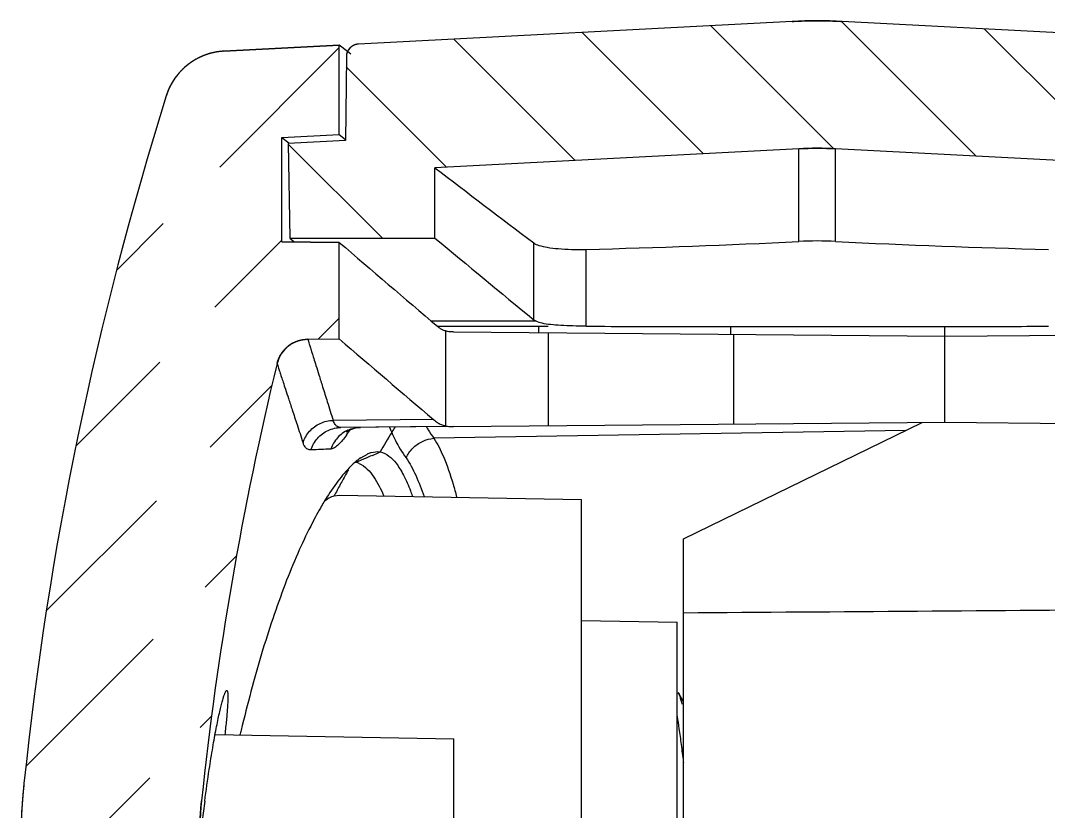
# Model space of a CAD drawing. Header units: millimetres. Extents: x 6083 to 6448, y 1315 to 1569.
# Drawn here: x 6190.58 to 6206.71, y 1501.86 to 1514.27 of the extents above; entities that cross this region are included whole.
import ezdxf

# ---------------------------------------------------------------- set-up
doc = ezdxf.new("R2010")
doc.units = ezdxf.units.MM

msp = doc.modelspace()

# ---------------------------------------------------------------- hatches: boundary and pattern name
at = {"linetype": 'Continuous'}
h = msp.add_hatch(dxfattribs=at)
h.set_pattern_fill('DEFAULT__1', color=40, scale=1.5, angle=135, style=0, pattern_type=0)
h.set_pattern_definition([(135, (5937.74419604273, 1251.767433699985), (-1.0606601718, -1.0606601718), [])])
edge = h.paths.add_edge_path()
edge.add_line((6202.68851067143, 1514.258429574985), (6195.88202617543, 1513.901716837785))
edge.add_spline(control_points=[(6202.68851067143, 1514.258429574985), (6202.95007080233, 1514.272137360585), (6203.21198988413, 1514.272137360585), (6203.47355001503, 1514.258429574985)], knot_values=[0, 0, 0, 0, 1, 1, 1, 1], weights=[1, 0.9990863565000001, 0.9990863565000001, 1], degree=3, periodic=0)
edge.add_line((6210.28003405593, 1513.901716861685), (6203.47355001503, 1514.258429574985))
edge.add_spline(control_points=[(6210.46955923243, 1513.703735954885), (6210.46858570363, 1513.815291326286), (6210.39144077053, 1513.895877974986), (6210.28003403983, 1513.901716554386)], knot_values=[0, 0, 0, 0, 1, 1, 1, 1], weights=[1, 0.8189139795, 0.8189139795, 1], degree=3, periodic=0)
edge.add_line((6210.48103034243, 1512.389124573585), (6210.46955790283, 1513.703735943285))
edge.add_line((6211.38103034323, 1512.341957572286), (6210.48103034243, 1512.389124573586))
edge.add_line((6211.35513526573, 1510.858429574985), (6211.381030343229, 1512.341957572286))
edge.add_line((6209.08103034323, 1510.858429574985), (6211.35513526573, 1510.858429574985))
edge.add_line((6209.08103034323, 1510.858429574985), (6209.08103034323, 1511.961809291585))
edge.add_line((6209.08103034323, 1511.961809291585), (6203.36887810253, 1512.261170505486))
edge.add_spline(control_points=[(6202.79318258393, 1512.261170505486), (6202.98499334653, 1512.271222881585), (6203.177067339931, 1512.271222881585), (6203.36887810253, 1512.261170505486)], knot_values=[0, 0, 0, 0, 1, 1, 1, 1], weights=[1, 0.9990863565000001, 0.9990863565000001, 1], degree=3, periodic=0)
edge.add_line((6202.79318258393, 1512.261170505486), (6197.08103034323, 1511.961809291585))
edge.add_line((6197.08103034323, 1510.858429574985), (6197.08103034323, 1511.961809291585))
edge.add_line((6194.80692542073, 1510.858429574985), (6197.08103034323, 1510.858429574985))
edge.add_line((6194.78103034323, 1512.341957572286), (6194.806925420729, 1510.858429574986))
edge.add_line((6195.68103034433, 1512.389124573685), (6194.78103034323, 1512.341957572286))
edge.add_line((6195.69250277923, 1513.703735411785), (6195.681030344331, 1512.389124573685))
edge.add_spline(control_points=[(6195.88202621803, 1513.901716023685), (6195.77061948883, 1513.895877444385), (6195.693474556431, 1513.815290797085), (6195.69250102683, 1513.703735427085)], knot_values=[0, 0, 0, 0, 1, 1, 1, 1], weights=[1, 0.8189139812, 0.8189139812, 1], degree=3, periodic=0)
h = msp.add_hatch(dxfattribs=at)
h.set_pattern_fill('DEFAULT__3', color=40, scale=1.5, angle=45, style=0, pattern_type=0)
h.set_pattern_definition([(45, (5937.74419604273, 1251.767433699985), (-1.0606601718, 1.0606601718), [])])
edge = h.paths.add_edge_path()
edge.add_line((6190.58103034323, 1501.264943145885), (6190.58103034323, 1422.251123373685))
edge.add_spline(control_points=[(6190.63481235303, 1502.300678484885), (6190.598973774529, 1501.956518832485), (6190.581030343229, 1501.610963766885), (6190.58103034323, 1501.264943145885)], knot_values=[0, 0, 0, 0, 1, 1, 1, 1], weights=[1, 0.9991030298, 0.9991030298, 1], degree=3, periodic=0)
edge.add_arc((6245.40590796133, 1496.592214312485), 55.0677732748, 162.5646913901, 174.0498857127)
edge.add_spline(control_points=[(6193.76988918473, 1513.791024122585), (6193.33877918423, 1513.768430597385), (6192.99757594133, 1513.503956312585), (6192.86819292613, 1513.092099132985)], knot_values=[0, 0, 0, 0, 1, 1, 1, 1], weights=[1, 0.8808984842, 0.8808984842, 1], degree=3, periodic=0)
edge.add_line((6193.76988917263, 1513.791024427985), (6195.581030343231, 1513.885942314686))
edge.add_line((6195.58103034323, 1512.484021030285), (6195.58103034323, 1513.885942314686))
edge.add_line((6194.68103034323, 1512.436854028885), (6195.58103034323, 1512.484021030285))
edge.add_line((6194.68103034323, 1510.799188999986), (6194.68103034323, 1512.436854028886))
edge.add_line((6194.68103034323, 1510.799188999986), (6195.58103034323, 1510.791334818985))
edge.add_line((6195.58103034323, 1509.275524330985), (6195.58103034323, 1510.791334818985))
edge.add_line((6195.08682404293, 1509.271211457885), (6195.58103034323, 1509.275524330985))
edge.add_spline(control_points=[(6194.60521769883, 1508.888846509985), (6194.661346666629, 1509.120761975685), (6194.84822205533, 1509.269129200485), (6195.08682404293, 1509.271211449585)], knot_values=[0, 0, 0, 0, 1, 1, 1, 1], weights=[1, 0.8590507781000001, 0.8590507781000001, 1], degree=3, periodic=0)
edge.add_arc((6245.40783248793, 1496.591683086386), 52.2697426608, 166.3928431191, 174.0292780405)
edge.add_spline(control_points=[(6193.38103034323, 1501.249332078785), (6193.38103034323, 1501.509740621085), (6193.39458061603, 1501.769796382485), (6193.42164444803, 1502.028794756785)], knot_values=[0, 0, 0, 0, 1, 1, 1, 1], weights=[1, 0.9990968526, 0.9990968526, 1], degree=3, periodic=0)
edge.add_line((6193.38103034323, 1501.249332078785), (6193.38103034323, 1498.258037547585))
edge.add_line((6192.88103034323, 1497.969362412985), (6193.38103034323, 1498.258037547585))
edge.add_line((6192.88103034323, 1497.969362412985), (6192.88103034323, 1488.046712682185))
edge.add_line((6192.88103034323, 1488.046712682185), (6193.38103034323, 1487.758037547585))
edge.add_line((6193.38103034323, 1487.758037547585), (6193.38103034323, 1478.258037547585))
edge.add_line((6192.88103034323, 1477.969362412985), (6193.38103034323, 1478.258037547585))
edge.add_line((6192.88103034323, 1477.969362412985), (6192.88103034323, 1468.046712682185))
edge.add_line((6192.88103034323, 1468.046712682185), (6193.38103034323, 1467.758037547585))
edge.add_line((6193.38103034323, 1467.758037547585), (6193.38103034323, 1422.266743016386))
edge.add_spline(control_points=[(6193.42164444803, 1421.487280338386), (6193.39458061603, 1421.746278712685), (6193.38103034323, 1422.006334474085), (6193.38103034323, 1422.266743016385)], knot_values=[0, 0, 0, 0, 1, 1, 1, 1], weights=[1, 0.9990968526, 0.9990968526, 1], degree=3, periodic=0)
edge.add_arc((6245.40783248793, 1426.924392008685), 52.2697426608, 185.9707219595, 193.6071568809)
edge.add_spline(control_points=[(6195.08682404293, 1414.244863645485), (6194.84822205533, 1414.246945894685), (6194.661346666629, 1414.395313119485), (6194.60521769883, 1414.627228585186)], knot_values=[0, 0, 0, 0, 1, 1, 1, 1], weights=[1, 0.8590507781000001, 0.8590507781000001, 1], degree=3, periodic=0)
edge.add_line((6195.58103034323, 1414.240550764185), (6195.08682404293, 1414.244863637285))
edge.add_line((6195.58103034323, 1412.724740276185), (6195.58103034323, 1414.240550764185))
edge.add_line((6195.58103034323, 1412.724740276185), (6194.68103034323, 1412.716886095185))
edge.add_line((6194.68103034323, 1411.079221066185), (6194.68103034323, 1412.716886095186))
edge.add_line((6195.58103034323, 1411.032054064885), (6194.68103034323, 1411.079221066185))
edge.add_line((6195.58103034323, 1409.630132780485), (6195.58103034323, 1411.032054064885))
edge.add_line((6195.58103034323, 1409.630132780485), (6193.76988641903, 1409.725050811485))
edge.add_spline(control_points=[(6192.86819028113, 1410.423976052685), (6192.99757327603, 1410.012118917185), (6193.33877647773, 1409.747644655786), (6193.76988643193, 1409.725051123485)], knot_values=[0, 0, 0, 0, 1, 1, 1, 1], weights=[1, 0.8808984857, 0.8808984857, 1], degree=3, periodic=0)
edge.add_arc((6245.40590809323, 1426.923860815985), 55.0677734107, 185.9501291208, 197.4353076873)
edge.add_spline(control_points=[(6190.58103034323, 1422.251123373685), (6190.58103034323, 1421.905100847685), (6190.59897397203, 1421.559543884585), (6190.63481294423, 1421.215382357685)], knot_values=[0, 0, 0, 0, 1, 1, 1, 1], weights=[1, 0.9991030199, 0.9991030199, 1], degree=3, periodic=0)

# ---------------------------------------------------------------- linework, layer by layer
at = {"color": 7, "linetype": 'Continuous'}
for p, q in [((6202.68851067143, 1514.258429574985), (6195.88202617543, 1513.901716837785)), ((6202.68851067143, 1514.258429574985), (6195.88202617543, 1513.901716837785)), ((6210.28003405593, 1513.901716861685), (6203.47355001503, 1514.258429574985)), ((6210.28003405593, 1513.901716861685), (6203.47355001503, 1514.258429574985)), ((6195.58103034323, 1513.885942314686), (6193.76988917263, 1513.791024427985)), ((6193.76988917263, 1513.791024427985), (6195.58103034323, 1513.885942314686)), ((6195.71253546883, 1513.785532612585), (6195.58103034323, 1513.885942314686)), ((6195.58103034323, 1512.484021030285), (6195.58103034323, 1513.885942314686)), ((6195.58103034323, 1512.484021030285), (6195.58103034323, 1513.885942314686)), ((6195.73931164963, 1513.765099053285), (6195.71253546883, 1513.785532612585)), ((6195.76364824763, 1513.746530487485), (6195.73931164963, 1513.765099053285)), ((6195.69250277923, 1513.703735411785), (6195.68103034433, 1512.389124573685)), ((6195.69250277923, 1513.703735411785), (6195.68103034433, 1512.389124573685)), ((6194.68103034323, 1512.436854028885), (6195.58103034323, 1512.484021030285)), ((6194.68103034323, 1512.436854028885), (6195.58103034323, 1512.484021030285)), ((6195.58103034323, 1512.484021030285), (6195.68116859623, 1512.406087029685)), ((6194.68103034323, 1512.436854028885), (6194.78874406983, 1512.351730993485)), ((6194.68103034323, 1510.799188999986), (6194.68103034323, 1512.436854028885)), ((6194.68103034323, 1510.799188999986), (6194.68103034323, 1512.436854028885)), ((6195.68103034433, 1512.389124573685), (6194.78103034323, 1512.341957572286)), ((6195.68103034433, 1512.389124573685), (6194.78103034323, 1512.341957572286)), ((6194.78103034323, 1512.341957572286), (6194.80692542073, 1510.858429574985)), ((6194.78103034323, 1512.341957572286), (6194.80692542073, 1510.858429574985)), ((6202.79318258393, 1512.261170505486), (6197.08103034323, 1511.961809291585)), ((6202.79318258393, 1512.261170505486), (6197.08103034323, 1511.961809291585)), ((6202.79318258393, 1510.805680471085), (6202.79318258393, 1512.261170505486)), ((6209.08103034323, 1511.961809291585), (6203.36887810253, 1512.261170505486)), ((6203.36887810253, 1510.805680471085), (6203.36887810253, 1512.261170505486)), ((6209.08103034323, 1511.961809291585), (6203.36887810253, 1512.261170505486)), ((6197.08103034323, 1510.858429574985), (6197.08103034323, 1511.961809291585)), ((6197.08103034323, 1510.858429574985), (6197.08103034323, 1511.961809291585)), ((6194.80692542073, 1510.858429574985), (6194.86778098273, 1510.806256480385)), ((6194.80692542073, 1510.858429574985), (6197.08103034323, 1510.858429574985)), ((6194.80692542073, 1510.858429574985), (6197.08103034323, 1510.858429574985)), ((6195.58103034323, 1510.791334818985), (6194.68103034323, 1510.799188999986)), ((6194.68103034323, 1510.799188999986), (6195.58103034323, 1510.791334818985)), ((6195.58103034323, 1509.275524330985), (6195.58103034323, 1510.791334818985)), ((6195.58103034323, 1509.275524330985), (6195.58103034323, 1510.791334818985)), ((6198.63228206043, 1509.577473767985), (6198.63228206043, 1510.781984359185)), ((6199.45348945763, 1509.476409685985), (6199.45348945763, 1510.681757342785)), ((6198.66982982343, 1509.553862159486), (6197.02767572273, 1509.553862159486)), ((6198.85722063133, 1509.468708064285), (6197.12822768453, 1509.468708064285)), ((6197.24636652143, 1509.401051718885), (6197.24636652143, 1507.911139140485)), ((6197.37383858423, 1509.385967707785), (6205.08103034323, 1509.318708064285)), ((6198.70516348173, 1509.468708064285), (6198.70516348173, 1509.374349411485)), ((6201.72552907653, 1509.347991080185), (6201.72552907653, 1509.468708064285)), ((6205.08103034323, 1507.968708064285), (6205.08103034323, 1509.468708064285)), ((6195.08682404293, 1509.271211457885), (6195.58103034323, 1509.275524330985)), ((6195.08682404293, 1509.271211457885), (6195.58103034323, 1509.275524330985)), ((6198.85722063133, 1509.373022428785), (6198.85722063133, 1507.914393699785)), ((6201.77263143713, 1507.939836104485), (6201.77263143713, 1509.347580024185)), ((6205.08103034323, 1509.318708064285), (6208.78822210223, 1509.351060236685)), ((6197.06031876723, 1508.010604782485), (6195.48536931483, 1507.997094418485)), ((6197.37383858423, 1507.901448420786), (6205.08103034323, 1507.968708064285)), ((6200.98103034323, 1506.137795878985), (6204.72865161273, 1507.965632901685)), ((6205.08103034323, 1507.968708064285), (6211.43812321543, 1507.913230555285)), ((6197.37383858423, 1507.901448420786), (6195.60824726543, 1507.886040338786)), ((6197.24646079193, 1507.900336811585), (6195.60824738153, 1507.886040339785)), ((6195.72061467073, 1507.838283589385), (6195.83450697643, 1507.880444091385)), ((6195.83450697643, 1507.880444091385), (6195.91043897523, 1507.888662085185)), ((6195.91042938903, 1507.888658106986), (6195.91478056913, 1507.888715414285)), ((6196.36786343533, 1507.892666391685), (6196.39139380193, 1507.839336342086)), ((6196.39139380193, 1507.839336342086), (6196.40498390713, 1507.808554704685)), ((6204.47066902073, 1507.839806384285), (6197.06614026093, 1507.716347661385)), ((6195.92110687043, 1507.411929101185), (6196.02205141363, 1507.470196701585)), ((6195.50006854583, 1506.812654178686), (6195.58085135423, 1506.824369883985)), ((6195.57770689753, 1506.824424805285), (6199.38103034323, 1506.758037547585)), ((6199.38103034323, 1497.758075417985), (6199.38103034323, 1506.757999677086)), ((6200.98103034323, 1499.507942296985), (6200.98103034323, 1506.137795878985)), ((6199.38103034323, 1504.858037547585), (6200.88103034323, 1504.831854950186)), ((6200.88103034323, 1499.684602978685), (6200.88103034323, 1504.831472116485)), ((6200.98103034323, 1503.586320115685), (6200.89719773073, 1503.728301792285)), ((6193.63418326563, 1503.067329733885), (6197.38103034323, 1503.001928274885)), ((6197.38103034323, 1497.515136496885), (6197.38103034323, 1503.000938598286))]:
    msp.add_line(p, q, dxfattribs=at)
msp.add_lwpolyline([(6195.70271470283, 1507.830135440785), (6195.69060622833, 1507.817713437085), (6195.72061467073, 1507.838283589385)], dxfattribs=at)
for centre, radius, start, end in [((6203.08103034323, 1506.768708064285), 7.5, 86.99999999999459, 93.00000000000541), ((6195.89249340923, 1513.701990118886), 0.1999999978, 93.00000000271893, 179.4999996927029), ((6193.82222517113, 1512.792394343185), 1.0000002459, 93.00000077172074, 162.5601314404918), ((6245.40590796133, 1496.592214312485), 55.0677732748, 162.5646913900974, 174.0498857127033), ((6245.40590796133, 1496.592214312485), 55.0677732748, 162.5646913900974, 174.0498857127033), ((6203.08103034323, 1506.768708064285), 5.5, 86.99999999999459, 93.00000000000541), ((6417.48953638123, 1800.147244936685), 362.8095307514, 232.5907033064857, 232.8984851765196), ((6531.73196435033, 1914.543348148085), 524.3593824308, 230.3415934363089, 230.5614162601087), ((6615.34281033183, 1999.992530120485), 644.6066709614, 229.3685747082849, 229.5486193581947), ((6196.65388919883, 1631.198336204685), 120.5490859955, 271.330741684501, 272.919207766123), ((6203.08103034323, 1505.161728457385), 5.6512875228, 87.08038190139237, 92.91961809860763), ((6209.51451692213, 1631.369272616686), 120.7201310256, 267.0819162238111, 268.6681316036189), ((6195.09118731303, 1508.771230495285), 0.4999999929, 90.50000027652489, 166.3946992965984), ((6608.92308697723, 1991.169939533085), 634.8810002642, 229.3788549896836, 229.5545071741987), ((6245.40783248793, 1496.591683086386), 52.2697426608, 166.392843119101, 174.0292780405972), ((6245.40783248793, 1496.591683086386), 52.2697426608, 166.392843119101, 174.0292780404936), ((6195.92075651793, 1507.396577895486), 0.4924794203, 114.3959593298898, 138.1811375035927), ((6193.48240356353, 1509.411016350385), 2.7568495488, 323.407016402486, 325.7193321951965), ((6216.52088517473, 1495.576359150386), 23.5434309724, 148.6968062171021, 149.562884585004), ((6196.85544239573, 1507.592189518185), 0.5000877479, 142.2358813648983, 154.3473350737069), ((6195.93091118133, 1507.388292012685), 0.5055724436, 138.2486582541125, 161.5306852904982), ((6198.65722500493, 1437.647280465785), 69.9746489614, 92.62589023847913, 92.88210822038602), ((6194.67788832763, 1510.700074569885), 3.5500460594, 293.6343718542151, 295.8025953667256), ((6202.64958637923, 1491.784495149685), 16.9772651881, 113.2944246262025, 113.6342301033793), ((6195.78253112963, 1507.062738534585), 0.2816948199, 75.13124144488374, 77.50823640309034), ((6195.77904849893, 1507.050590162185), 0.2943301863, 67.281863785514, 75.08283298219274), ((6198.62312949213, 1501.120626717085), 6.8098854082, 112.9184344600942, 113.2421821147089), ((6216.16551591443, 1495.727457281685), 23.4508689652, 150.8090615004074, 151.299521071507), ((6216.16112805313, 1495.729895171785), 23.445849354, 150.6694004684981, 150.8090327165114), ((6216.17718009813, 1495.721068809185), 23.4641680538, 151.299515948907, 151.7900675672013), ((6199.77036686303, 1504.042473951985), 5.174127819700001, 148.9087742449017, 150.1008729757048), ((6200.58103034323, 1501.264943145885), 10, 174.0550120320966, 180), ((6200.88103034323, 1501.249332078785), 7.5, 174.0345718523982, 180), ((6225.28592855853, 1497.807112666885), 32.0931223018, 172.4532296709027, 172.997646750696)]:
    msp.add_arc(centre, radius, start, end, dxfattribs=at)
for points, start_tangent, end_tangent in [([(6202.68851067143, 1514.258429574985), (6202.73752046223, 1514.260837331885), (6202.78655230803, 1514.262924680285), (6202.83560306683, 1514.264691352185), (6202.88466959273, 1514.266137120685), (6202.93374873633, 1514.267261800085), (6202.98283734553, 1514.268065245785), (6203.03193226633, 1514.268547354485), (6203.08103034323, 1514.268708064285), (6203.13012842013, 1514.268547354485), (6203.17922334093, 1514.268065245785), (6203.22831195013, 1514.267261800085), (6203.27739109373, 1514.266137120685), (6203.32645761963, 1514.264691352185), (6203.37550837843, 1514.262924680285), (6203.42454022423, 1514.260837331885), (6203.47355001503, 1514.258429574985)], (0.9986295347570746, 0.05233595619522748), (0.9986295347570746, -0.05233595619522748)), ([(6195.88202621803, 1513.901716023685), (6195.87773438163, 1513.901444801085), (6195.87341372463, 1513.901077950685), (6195.86906705403, 1513.900613392985), (6195.86469731193, 1513.900049140685), (6195.86030757263, 1513.899383307886), (6195.85590103973, 1513.898614119586), (6195.85148104183, 1513.897739920586), (6195.84705102813, 1513.896759185085), (6195.84261456253, 1513.895670525185), (6195.83817531813, 1513.894472700185), (6195.83373706953, 1513.893164624785), (6195.82930368613, 1513.891745377085), (6195.82487912293, 1513.890214207185), (6195.82046741223, 1513.888570543586), (6195.81607265373, 1513.886814000685), (6195.81169900423, 1513.884944384385), (6195.80735066673, 1513.882961698285), (6195.80303187933, 1513.880866148085), (6195.79874690293, 1513.878658145685), (6195.79450000943, 1513.876338312785), (6195.79029546843, 1513.873907482885), (6195.78613753513, 1513.871366702786), (6195.78203043633, 1513.868717233485), (6195.77797835763, 1513.865960549485), (6195.77398543023, 1513.863098337285), (6195.77005571683, 1513.860132493385), (6195.76619319933, 1513.857065120485), (6195.76240176533, 1513.853898523285), (6195.75868519553, 1513.850635203185), (6195.75504715133, 1513.847277851785), (6195.75149116313, 1513.843829343786), (6195.74802061873, 1513.840292728985), (6195.74463875303, 1513.836671222785), (6195.74134863723, 1513.832968197386), (6195.73815317053, 1513.829187170185), (6195.73505507083, 1513.825331793685), (6195.73205686763, 1513.821405843285), (6195.72916089473, 1513.817413205185), (6195.72636928533, 1513.813357863685), (6195.72368396643, 1513.809243888685), (6195.72110665523, 1513.805075421885), (6195.71863885683, 1513.800856663885), (6195.71628186143, 1513.796591860785), (6195.71403674463, 1513.792285290285), (6195.71190436653, 1513.787941249085), (6195.70988537373, 1513.783564039386), (6195.70798020093, 1513.779157955885), (6195.70618907363, 1513.774727273586), (6195.70451201273, 1513.770276235285), (6195.70294883823, 1513.765809040285), (6195.70149917513, 1513.761329832985), (6195.70016245933, 1513.756842692385), (6195.69893794393, 1513.752351621785), (6195.69782470713, 1513.747860539985), (6195.69682165923, 1513.743373272385), (6195.69592755143, 1513.738893542685), (6195.69514098383, 1513.734424966285), (6195.69446041453, 1513.729971043185), (6195.69388416853, 1513.725535152785), (6195.69341044713, 1513.721120548385), (6195.69303733733, 1513.716730352885), (6195.69276282083, 1513.712367555685), (6195.69258478403, 1513.708035009185), (6195.69250102683, 1513.703735427085)], (-0.9986295347352714, -0.05233595661125869), (-0.008726540816451798, -0.9999619230177612)), ([(6193.76988918473, 1513.791024122585), (6193.76097828433, 1513.790517236785), (6193.75204769663, 1513.789929111485), (6193.74309843753, 1513.789259154385), (6193.73413153893, 1513.788506788485), (6193.72514804853, 1513.787671452385), (6193.71614902953, 1513.786752600585), (6193.70713556063, 1513.785749704286), (6193.69810873533, 1513.784662251585), (6193.68906966193, 1513.783489748385), (6193.68001946323, 1513.782231717885), (6193.67095927583, 1513.780887702085), (6193.66189025033, 1513.779457261585), (6193.65281355063, 1513.777939976085), (6193.64373035373, 1513.776335444985), (6193.63464184903, 1513.774643287685), (6193.62554923853, 1513.772863143885), (6193.61645373573, 1513.770994674285), (6193.60735656573, 1513.769037560586), (6193.59825896463, 1513.766991506086), (6193.58916217883, 1513.764856236086), (6193.58006746513, 1513.762631498185), (6193.57097608973, 1513.760317062485), (6193.56188932783, 1513.757912722185), (6193.55280846353, 1513.755418293586), (6193.54373478873, 1513.752833616785), (6193.53466960313, 1513.750158555685), (6193.52561421323, 1513.747392998185), (6193.51656993233, 1513.744536856885), (6193.50753807943, 1513.741590068885), (6193.49851997903, 1513.738552596285), (6193.48951696033, 1513.735424426285), (6193.48053035673, 1513.732205571585), (6193.47156150553, 1513.728896070285), (6193.46261174683, 1513.725495986185), (6193.45368242313, 1513.722005409185), (6193.44477487873, 1513.718424454886), (6193.43589045943, 1513.714753265485), (6193.42703051113, 1513.710992008985), (6193.41819637993, 1513.707140880085), (6193.40938941123, 1513.703200099785), (6193.40061094913, 1513.699169915486), (6193.39186233543, 1513.695050601385), (6193.38314490973, 1513.690842457886), (6193.37446000803, 1513.686545812085), (6193.36580896243, 1513.682161017685), (6193.35719310063, 1513.677688454785), (6193.34861374483, 1513.673128529785), (6193.34007221163, 1513.668481675586), (6193.33156981073, 1513.663748351486), (6193.32310784493, 1513.658929042485), (6193.31468760913, 1513.654024259885), (6193.30631038953, 1513.649034540885), (6193.29797746343, 1513.643960448185), (6193.28969009833, 1513.638802569986), (6193.28144955133, 1513.633561519785), (6193.27325706833, 1513.628237936285), (6193.26511388373, 1513.622832482585), (6193.25702121973, 1513.617345846685), (6193.24898028543, 1513.611778740685), (6193.24099227673, 1513.606131900585), (6193.23305837533, 1513.600406085985), (6193.22517974833, 1513.594602079786), (6193.21735754743, 1513.588720687885), (6193.20959290883, 1513.582762738685), (6193.20188695223, 1513.576729082685), (6193.19424078063, 1513.570620592185), (6193.18665547943, 1513.564438160785), (6193.17913211633, 1513.558182703086), (6193.17167174043, 1513.551855153885), (6193.16427538223, 1513.545456468285), (6193.15694405243, 1513.538987620786), (6193.14967874233, 1513.532449604686), (6193.14248042283, 1513.525843432085), (6193.13535004403, 1513.519170132985), (6193.12828853513, 1513.512430754785), (6193.12129680363, 1513.505626361785), (6193.11437573523, 1513.498758034685), (6193.10752619343, 1513.491826870185), (6193.10074901923, 1513.484833979986), (6193.09404503043, 1513.477780490585), (6193.08741502183, 1513.470667542485), (6193.08085976483, 1513.463496289686), (6193.07438000673, 1513.456267899185), (6193.06797647103, 1513.448983550085), (6193.06164985683, 1513.441644433186), (6193.05540083883, 1513.434251750485), (6193.04923006683, 1513.426806714385), (6193.04313816603, 1513.419310546785), (6193.03712573643, 1513.411764479185), (6193.03119335273, 1513.404169751385), (6193.02534156453, 1513.396527610985), (6193.01957089593, 1513.388839313086), (6193.01388184553, 1513.381106119385), (6193.00827488623, 1513.373329297585), (6193.00275046553, 1513.365510120485), (6192.99730900503, 1513.357649866186), (6192.99195090083, 1513.349749816286), (6192.98667652333, 1513.341811256185), (6192.98148621723, 1513.333835474285), (6192.97638030153, 1513.325823760785), (6192.97135906993, 1513.317777407985), (6192.96642279043, 1513.309697708786), (6192.96157170573, 1513.301585956785), (6192.95680603333, 1513.293443445285), (6192.95212596533, 1513.285271466586), (6192.94753166903, 1513.277071311985), (6192.94302328683, 1513.268844270585), (6192.93860093643, 1513.260591628985), (6192.93426471093, 1513.252314670785), (6192.93001467933, 1513.244014675785), (6192.92585088633, 1513.235692919685), (6192.92177335283, 1513.227350673485), (6192.91778207623, 1513.218989202986), (6192.91387703043, 1513.210609767985), (6192.91005816633, 1513.202213622185), (6192.90632541183, 1513.193802012585), (6192.90267867253, 1513.185376178685), (6192.89911783173, 1513.176937352485), (6192.89564275083, 1513.168486757785), (6192.89225326943, 1513.160025609585), (6192.88894920633, 1513.151555114085), (6192.88573035883, 1513.143076467685), (6192.88259650423, 1513.134590857085), (6192.87954739923, 1513.126099458785), (6192.87658278093, 1513.117603438285), (6192.87370236673, 1513.109103950285), (6192.87090585523, 1513.100602138085), (6192.86819292613, 1513.092099132985)], (-0.9986295338481407, -0.0523359735387165), (-0.2997047148460915, -0.9540320140849693)), ([(6202.79318258393, 1512.261170505486), (6202.82912309713, 1512.262936193785), (6202.86507978403, 1512.264466915985), (6202.90105034053, 1512.265762475385), (6202.93703245953, 1512.266822705685), (6202.97302383153, 1512.267647470485), (6203.00902214493, 1512.268236664085), (6203.04502508683, 1512.268590210485), (6203.08103034323, 1512.268708064285), (6203.11703559963, 1512.268590210485), (6203.15303854153, 1512.268236664085), (6203.18903685493, 1512.267647470485), (6203.22502822693, 1512.266822705685), (6203.26101034593, 1512.265762475385), (6203.29698090243, 1512.264466915985), (6203.33293758933, 1512.262936193785), (6203.36887810253, 1512.261170505486)], (0.9986295347523914, 0.05233595628458915), (0.9986295347523914, -0.05233595628458915)), ([(6198.63228206043, 1510.781984359185), (6198.71254488933, 1510.744762531385), (6198.84481851883, 1510.714307165185), (6199.01792404453, 1510.693073701585), (6199.226118728729, 1510.681872695685), (6199.45348945763, 1510.681757342785)], (0.7975959679595982, -0.6031920688260014), (0.9997290944469353, 0.02327525974744445)), ([(6198.66982982343, 1509.553862159486), (6198.64895835363, 1509.565577686885), (6198.63228206043, 1509.577473767985)], (-0.8922736440223351, 0.4514950101419762), (-0.7723277174388226, 0.6352242886380672)), ([(6198.89547494283, 1509.500577416085), (6198.76370500913, 1509.522184043585), (6198.66982982343, 1509.553862159486)], (-0.9934617287972114, 0.1141656402568495), (-0.8922736439575831, 0.4514950102699435)), ([(6197.24636652143, 1509.401051718885), (6197.20355120293, 1509.418774669985), (6197.16153139523, 1509.443343986185), (6197.12035302343, 1509.474705399585)], (-0.9494380968784283, 0.3139542963487971), (-0.7609684915828714, 0.6487888368476215)), ([(6197.37383858423, 1509.385967707785), (6197.32281332623, 1509.387906869685), (6197.28031797273, 1509.392881823985), (6197.24636652143, 1509.401051718885)], (-0.9999619230661695, 0.00872653526940545), (-0.9494380969059901, 0.3139542962654463)), ([(6199.45348945763, 1509.476409685985), (6199.24787682513, 1509.479773517885), (6199.05837288883, 1509.487225331186), (6198.89547494283, 1509.500577416085)], (-0.9999623162119665, 0.008681368325291624), (-0.993461728766684, 0.1141656405224957)), ([(6199.45348945763, 1509.476409685985), (6201.03355474073, 1509.469432452885), (6202.63375947543, 1509.468708064285)], (0.9999623162115783, -0.00868136836999249), (1, 0)), ([(6202.63375947543, 1509.468708064285), (6204.00139782313, 1509.468727033985), (6205.36180396703, 1509.469846350085), (6206.70857122883, 1509.476409685985)], (1, 0), (0.9999623162115958, 0.0086813683679748)), ([(6194.60521769883, 1508.888846509985), (6194.60757549903, 1508.898193506285), (6194.61013004123, 1508.907553252285), (6194.61288350113, 1508.916920084385), (6194.61583785703, 1508.926288186085), (6194.61899487913, 1508.935651595486), (6194.62235612003, 1508.945004213985), (6194.62592290443, 1508.954339814885), (6194.62969631983, 1508.963652053285), (6194.63367720753, 1508.972934476985), (6194.63786615473, 1508.982180537285), (6194.64226348573, 1508.991383601285), (6194.64686925543, 1509.000536963785), (6194.65168324263, 1509.009633861385), (6194.65670494413, 1509.018667485185), (6194.66193356963, 1509.027630995685), (6194.66736803773, 1509.036517537385), (6194.67300697263, 1509.045320253686), (6194.67884870143, 1509.054032302585), (6194.68489125323, 1509.062646872085), (6194.69113235843, 1509.071157196486), (6194.69756944903, 1509.079556572585), (6194.70419966073, 1509.087838375485), (6194.71101983533, 1509.095996074886), (6194.71802652433, 1509.104023251485), (6194.72521599403, 1509.111913612685), (6194.73258423093, 1509.119661008185), (6194.74012694873, 1509.127259445585), (6194.74783959643, 1509.134703105385), (6194.75571736653, 1509.141986355385), (6194.76375520543, 1509.149103764685), (6194.77194782363, 1509.156050116985), (6194.78028970753, 1509.162820423285), (6194.78877513173, 1509.169409933985), (6194.79739817193, 1509.175814149685), (6194.80615271913, 1509.182028831585), (6194.81503249363, 1509.188050010785), (6194.82403105983, 1509.193873996585), (6194.83314184243, 1509.199497383986), (6194.84235814143, 1509.204917059685), (6194.85167314853, 1509.210130207985), (6194.86107996393, 1509.215134314486), (6194.87057161203, 1509.219927169285), (6194.88014105883, 1509.224506869485), (6194.88978122803, 1509.228871819686), (6194.89948501803, 1509.233020732185), (6194.90924531773, 1509.236952626185), (6194.91905502313, 1509.240666824885), (6194.92890705263, 1509.244162953386), (6194.93879436333, 1509.247440933785), (6194.94870996513, 1509.250500980686), (6194.95864693583, 1509.253343595286), (6194.96859843483, 1509.255969558885), (6194.97855771673, 1509.258379924986), (6194.98851814383, 1509.260576011785), (6194.99847319833, 1509.262559392985), (6195.00841649333, 1509.264331888785), (6195.01834178403, 1509.265895555385), (6195.02824297673, 1509.267252675585), (6195.03811413873, 1509.268405747085), (6195.04794950583, 1509.269357471886), (6195.05774349013, 1509.270110744985), (6195.06749068643, 1509.270668642285), (6195.07718587833, 1509.271034409485), (6195.08682404293, 1509.271211449585)], (0.235232032781348, 0.9719392423158738), (0.99996192302155, 0.008726540382311663)), ([(6195.08682404293, 1509.271211457885), (6195.09711879093, 1509.238447705685), (6195.11021062653, 1509.196237079786), (6195.12864931183, 1509.136457405285), (6195.15194662663, 1509.061450682485), (6195.18037205913, 1508.970971383285), (6195.21631503953, 1508.857024715986), (6195.26233240773, 1508.710399744085), (6195.32036177483, 1508.524222661385), (6195.39362263433, 1508.289349489885), (6195.48536931483, 1507.997094418485)], (0.3019312850845756, -0.9533296906564783), (0.3005680098773548, -0.9537603847080076)), ([(6194.60521676763, 1508.888846735385), (6194.61573359913, 1508.856953385485), (6194.62912601993, 1508.815839730886), (6194.64795462253, 1508.757635257585), (6194.67178593193, 1508.684579480886), (6194.70084705263, 1508.596499162885), (6194.73762348943, 1508.485503718885), (6194.78471598283, 1508.342632263985), (6194.84413748983, 1508.161152679785), (6194.91919562423, 1507.932208065685), (6195.01329843573, 1507.647166909385)], (0.3150773611298711, -0.9490659916483347), (0.314653430576118, -0.9492066258864191)), ([(6195.01329882253, 1507.647166794485), (6195.11532530713, 1507.826711498885), (6195.28234678443, 1507.950518061285), (6195.48536929633, 1507.997094382585)], (0.3015631766073631, 0.9534461969689095), (0.999814482832678, 0.01926135815629075)), ([(6195.60824725973, 1507.886040338685), (6195.58132722763, 1507.888875827785), (6195.55704893153, 1507.897888755786), (6195.53532523393, 1507.913146674485), (6195.51614681853, 1507.934714127186), (6195.49949817993, 1507.962667198785), (6195.485369320329, 1507.997094418585)], (-0.9999619352763209, -0.008725136012408994), (-0.3231055229192952, 0.9463629436210237)), ([(6197.06031876723, 1508.010604782485), (6197.12065470973, 1507.965727150186), (6197.18269785423, 1507.932536713385), (6197.24636652143, 1507.911139140485)], (0.7610411212505717, -0.6487036393960441), (0.9723786670559779, -0.2334089283948663)), ([(6195.13882495453, 1507.533419488286), (6195.23987933153, 1507.715810277485), (6195.40602494873, 1507.840615612085), (6195.60824726543, 1507.886040337286)], (0.2923212716451961, 0.9563201734480643), (0.999961923246291, 0.008726514629524503)), ([(6195.69585182783, 1507.767585117885), (6195.63083803743, 1507.685315069585)], (-0.5972079572072976, -0.8020864391375075), (-0.6468110405996482, -0.7626502984713246)), ([(6195.71734271733, 1507.845085203185), (6195.91042939993, 1507.888657493786)], (0.9111704826325983, 0.4120295518273877), (0.999839592284964, 0.01791060298920548)), ([(6196.40464433863, 1507.808690802385), (6196.46293394753, 1507.681846478386), (6196.53840676023, 1507.547432821485), (6196.62920066463, 1507.408790948485)], (0.3762639991202584, -0.9265124947705942), (0.5728342373924782, -0.8196712368205793)), ([(6196.94794843663, 1507.897086770085), (6196.97694908923, 1507.849395474585), (6197.06614026093, 1507.716347661385)], (0.5084684859466341, -0.8610805994790137), (0.5813021338005147, -0.8136877959260351)), ([(6197.24636652143, 1507.911139140485), (6197.28037459483, 1507.905342713285), (6197.32288899393, 1507.902155949685), (6197.37383858423, 1507.901448420786)], (0.9723786670433086, -0.2334089284476465), (0.999961923065213, 0.008726535379013923)), ([(6195.13882496333, 1507.533419485585), (6195.11137315173, 1507.535321456586), (6195.08660032353, 1507.543946326286), (6195.06441808203, 1507.559365709585), (6195.04481679593, 1507.581651095685), (6195.02778040663, 1507.610885961285), (6195.01329843573, 1507.647166909385)], (-0.9987321963837549, -0.05033885086571613), (-0.3146493287110106, 0.949207985607849)), ([(6195.63083803743, 1507.685315069585), (6195.56693122303, 1507.616693683785), (6195.50621160053, 1507.568313815085), (6195.45137919243, 1507.548455651985)], (-0.6468110404220736, -0.7626502986219271), (-0.9989465030559362, -0.04588991209750332)), ([(6196.62920198693, 1507.408790444185), (6196.73443904953, 1507.561327682185), (6196.88719217783, 1507.668847889785), (6197.06614042523, 1507.716343586585)], (0.4110770056264827, 0.9116006227757664), (0.9969011155323076, 0.07866489592213902)), ([(6197.06614026463, 1507.716347661486), (6197.21474578673, 1507.432092156485), (6197.36772291933, 1506.996275533185), (6197.42318625073, 1506.793806329986)], (0.5494148217151856, -0.8355497314221761), (0.2485831325648949, -0.9686105647804095)), ([(6196.10109713633, 1507.447797873385), (6195.97122177783, 1507.392940863286)], (-0.9165911512471221, -0.3998257888824524), (-0.9211208692043165, -0.3892766937748583)), ([(6196.02195128453, 1507.470415204085), (6196.07859772673, 1507.492083199285)], (0.9090929598661496, 0.4165933152629834), (0.9564314254068024, 0.2919570661832191)), ([(6196.07859772673, 1507.492083199285), (6196.08202853403, 1507.493114164885), (6196.22312355453, 1507.503971455586)], (0.9564314255377669, 0.2919570657541875), (0.983911202712129, -0.1786581797107874)), ([(6196.22247046393, 1507.504016521485), (6196.47308005703, 1507.324534386985), (6196.53230206483, 1507.238989680485), (6196.58972285733, 1507.137781503785), (6196.69847434533, 1506.890078344485), (6196.72830871223, 1506.807413100185)], (0.9841135058033553, -0.1775404396058239), (0.3273530795357504, -0.9449020908636305)), ([(6195.92110671613, 1507.411930309585), (6195.73632172483, 1507.251501578985), (6195.53856383733, 1507.014600809785), (6195.33952228943, 1506.714404912885)], (-0.8235074286944044, -0.5673054863872995), (-0.5164127868555058, -0.8563397886190565)), ([(6195.89271824003, 1507.322085002885), (6196.12224196693, 1507.108430633785), (6196.27523171883, 1506.821188721885)], (0.9228117554936764, -0.3852511699173403), (0.3807010496495777, -0.9246981728086792)), ([(6196.62920066463, 1507.408790948485), (6196.78059817903, 1507.137846737785), (6196.91155896713, 1506.802430495885)], (0.5728242817666983, -0.8196781943046104), (0.3172265842967081, -0.9483497741948609)), ([(6195.50006854583, 1506.812654178686), (6195.42024520103, 1506.777134037585), (6195.36015101003, 1506.737617368686)], (-0.9555849114480103, -0.2947159259573507), (-0.8035663404909337, -0.5952152017800026)), ([(6195.28489297993, 1506.621644892286), (6195.13298089333, 1506.340285551585), (6194.93029393833, 1505.909962767685), (6194.73268253193, 1505.427251005385), (6194.36384602843, 1504.336560043685), (6194.19619067933, 1503.744776756885), (6194.04156316023, 1503.134409946785), (6194.02399303363, 1503.060661244285)], (-0.4986947860011064, -0.8667776591579359), (-0.2303522113108178, -0.9731073212879535)), ([(6200.98103034323, 1504.978791119685), (6204.65440256493, 1505.006340307185), (6208.33923343803, 1505.033700731085), (6212.03552290273, 1505.060877918786)], (0.9999715929850053, 0.00753745467854051), (0.9999732324664619, 0.007316717199357328)), ([(6193.47079742673, 1502.022077690585), (6193.54175359373, 1502.521211654485), (6193.59732032343, 1502.866287253485), (6193.65082712823, 1503.162622126085), (6193.67610430013, 1503.289706918885), (6193.70010881553, 1503.401988114885), (6193.72266047843, 1503.499215767185), (6193.74357909313, 1503.581139929085), (6193.76268707863, 1503.647553435786), (6193.77981731413, 1503.698420250885), (6193.78758936763, 1503.718025756985), (6193.79480529393, 1503.733747119785), (6193.80144452973, 1503.745585182485), (6193.80748651203, 1503.753540788185), (6193.81161479183, 1503.757040898185)], (0.131477772844392, 0.9913191187745137), (0.8773137554927624, 0.479917257892635)), ([(6193.81161479183, 1503.757040898185), (6193.81291381283, 1503.757624349485), (6193.81772154663, 1503.757884556185), (6193.82547131223, 1503.747167941885), (6193.83072180693, 1503.721857018185), (6193.83345902903, 1503.682417857885), (6193.83368091813, 1503.629357820485), (6193.83143317863, 1503.563349412985), (6193.82677345623, 1503.485106429085), (6193.81975939663, 1503.395342662385), (6193.81045283243, 1503.294720380885), (6193.79893234383, 1503.183695750186), (6193.78550721723, 1503.064554334385)], (0.8773137555058991, 0.4799172578686204), (-0.1157918331198242, -0.9932735028091462)), ([(6200.89862713473, 1503.729353257385), (6200.92319529063, 1503.668150436285), (6200.95687999853, 1503.544329051285)], (0.5925487555711452, -0.8055345878800533), (0.221253239347001, -0.9752163883356653)), ([(6200.88127819063, 1503.354405250785), (6200.91189359303, 1503.159604579885), (6200.94565039023, 1502.913171356785), (6200.97940718743, 1502.642456333585), (6200.98105911983, 1502.628757686485)], (0.1684490388642112, -0.9857103638015194), (0.1195829427972556, -0.9928242139432077)), ([(6190.63481235303, 1502.300678484885), (6190.62830714203, 1502.236179924185), (6190.62221931723, 1502.171631045785), (6190.61654943403, 1502.107035901685), (6190.61129799523, 1502.042398551985), (6190.60646545103, 1501.977723063385), (6190.60205219893, 1501.913013509185), (6190.59805858363, 1501.848273967785), (6190.59448489693, 1501.783508521985), (6190.59133137753, 1501.718721258485), (6190.58859821133, 1501.653916266385), (6190.58628553083, 1501.589097637085), (6190.58439341563, 1501.524269462585), (6190.58292189243, 1501.459435835485), (6190.58187093453, 1501.394600847285), (6190.58124046233, 1501.329768588185), (6190.58103034323, 1501.264943145885)], (-0.1035735338859134, -0.9946217990162812), (0, -1)), ([(6193.38103034323, 1501.249332078785), (6193.38118901723, 1501.298118197485), (6193.38166512673, 1501.346909481785), (6193.38245877243, 1501.395702834185), (6193.38357001503, 1501.444495155185), (6193.38499887453, 1501.493283344285), (6193.38674533083, 1501.542064300585), (6193.38880932353, 1501.590834922886), (6193.39119075173, 1501.639592111285), (6193.39388947403, 1501.688332766985), (6193.39690530893, 1501.737053793385), (6193.40023803463, 1501.785752096585), (6193.40388738903, 1501.834424586285), (6193.40785306983, 1501.883068176086), (6193.41213473483, 1501.931679784286), (6193.41673200163, 1501.980256334585), (6193.42164444803, 1502.028794756785)], (0, 1), (0.1039283570419864, 0.994584786030107))]:
    msp.add_spline(points, degree=3, dxfattribs=dict(at, start_tangent=start_tangent, end_tangent=end_tangent))

doc.saveas('drawing.dxf')
